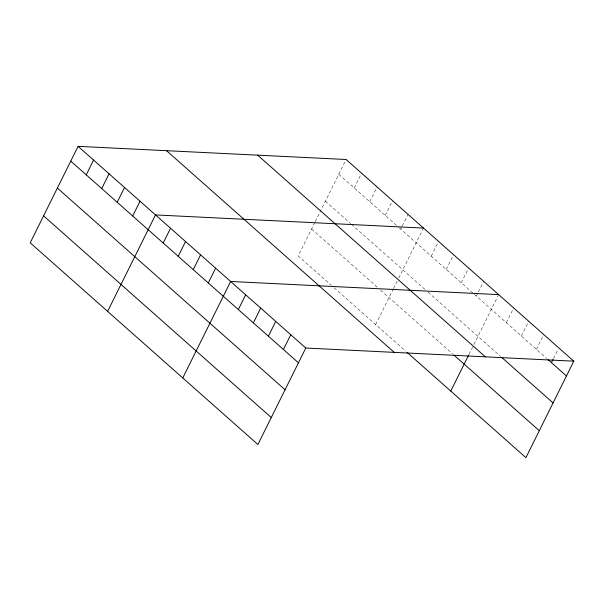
<?xml version="1.0" encoding="UTF-8"?>
<svg xmlns="http://www.w3.org/2000/svg" width="604" height="604" viewBox="0 0 604 604"><rect width="100%" height="100%" fill="white"/><g stroke="black" fill="none" stroke-linecap="round" stroke-linejoin="round"><path stroke-width="0.45" stroke-dasharray="3.02 2.27" d="M314.843 222.468L298.217 255.968L331.294 285.262M315.25 221.653L346.1 159.501M354.254 187.987L361.585 173.212M369.739 201.698L377.07 186.93M385.224 215.417L392.555 200.641M400.701 229.127L401.924 226.666M402.332 225.843L408.04 214.36M375.635 324.537L393.076 289.407M393.476 288.591L397.13 281.238M398.753 277.968L423.517 228.07M431.218 256.156L438.549 241.381M446.243 269.467L453.574 254.692M461.275 282.778L468.606 268.002M476.299 296.088L477.93 292.804M478.338 291.981L483.63 281.313M469.021 354.329L473.483 345.345M473.891 344.529L498.662 294.624M506.356 322.71L513.687 307.942M521.38 336.02L528.719 321.252M536.412 349.331L543.743 334.563M553.475 358.542L557.96 349.512M338.769 174.269L398.595 227.263M399.297 227.882L473.566 293.665M474.253 294.269L546.658 358.406M325.39 201.23L350.728 223.669M351.43 224.295L425.344 289.769M428.077 292.193L500.489 356.322M311.596 229.007L377.757 287.602M380.573 290.101L452.547 353.846M334.11 287.761L405.692 351.158"/><path stroke-width="0.91" d="M573.8 361.184L346.1 159.501L78.082 146.349L30.2 242.816L257.9 444.499L305.783 348.032L573.8 361.184L525.918 457.651L407.058 352.366M86.236 174.835L93.567 160.068M101.721 188.554L109.052 173.778M117.206 202.264L124.537 187.497M132.684 215.983L140.022 201.208M107.618 311.392L155.5 214.926L423.517 228.07M163.201 243.004L170.532 228.237M178.225 256.315L185.556 241.547M193.257 269.626L200.588 254.858M208.282 282.936L215.613 268.168M182.755 377.945L230.645 281.479L498.662 294.624M238.338 309.565L245.669 294.79M253.363 322.876L260.702 308.1M268.395 336.186L275.726 321.411M283.419 349.497L290.758 334.722M450.773 391.09L468.621 355.144M551.437 362.642L553.068 359.357M548.024 359.614L566.469 375.952M501.856 357.53L553.083 402.913M257.659 155.16L485.352 356.843M453.914 355.054L539.296 430.69M166.53 150.69L394.231 352.374M78.082 146.349L305.783 348.032M70.751 161.125L298.452 362.808M57.372 188.086L285.065 389.761M43.586 215.862L271.279 417.538"/></g></svg>
